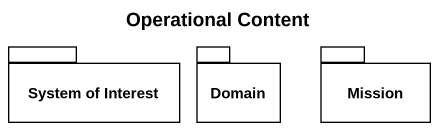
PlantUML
@startuml
title Operational Content
package "System of Interest" as System_of_Interest {
}
package Domain {
}
package Mission {
}
@enduml
